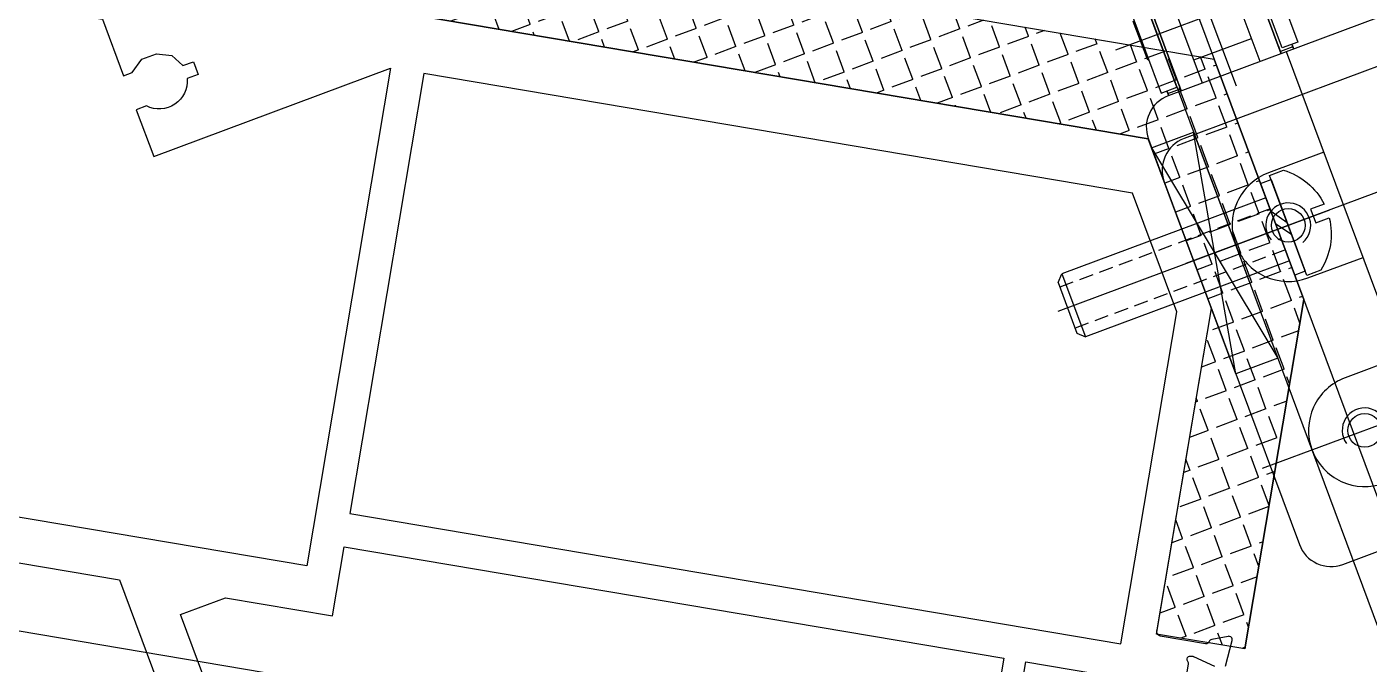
# Model space of a CAD drawing. Extents: x 12199666 to 24617114, y 1197707 to 2548648.
# Drawn here: x 12326968.6 to 12327088.3, y 1255598.9 to 1255655.6 of the extents above; entities that cross this region are included whole.
import ezdxf

# ---------------------------------------------------------------- set-up
doc = ezdxf.new("R2010")
doc.units = 0
doc.header["$LTSCALE"] = 10
doc.header["$MEASUREMENT"] = 0
for name, pattern in [('TX-PLAN-T1-F11$0$ACAD_ISO04W100', [30, 24, -3, 0, -3]), ('TX-PLAN-T1-F11$0$CENTER', [2, 1.25, -0.25, 0.25, -0.25]), ('TX-PLAN-T1-F11$0$CENTER2', [1.125, 0.75, -0.125, 0.125, -0.125]), ('TX-PLAN-T1-F11$0$HIDDEN', [0.375, 0.25, -0.125])]:
    doc.linetypes.add(name, pattern=pattern)
doc.layers.add('TX-PLAN-T1-F11$0$_EDO-ALUMINIUM-SECTION', color=90, linetype='Continuous', lineweight=30)
for name, color, linetype in [('TX-PLAN-T1-F11$0$F-Alum', 4, 'Continuous'), ('TX-PLAN-T1-F11$0$F-center', 6, 'TX-PLAN-T1-F11$0$ACAD_ISO04W100'), ('TX-PLAN-T1-F11$0$F-Misc', 1, 'Continuous'), ('TX-PLAN-T1-F11$0$F_MISC', 8, 'Continuous'), ('TX-PLAN-T1-F11$0$Hatch', 8, 'Continuous'), ('TX-PLAN-T1-F11$0$中心线', 1, 'TX-PLAN-T1-F11$0$CENTER2'), ('TX-PLAN-T1-F11$0$虚线', 8, 'TX-PLAN-T1-F11$0$HIDDEN'), ('TX-PLAN-T1-F11$0$螺栓钉类', 241, 'Continuous')]:
    doc.layers.add(name, color=color, linetype=linetype)

# ---------------------------------------------------------------- blocks, each defined once
blk = doc.blocks.new('*U194')
at = {"layer": 'TX-PLAN-T1-F11$0$中心线', "color": 1, "linetype": 'TX-PLAN-T1-F11$0$CENTER', "ltscale": 2.357948}
blk.add_line((0, 20.9), (0, -4.96), dxfattribs=at)
at = {"layer": 'TX-PLAN-T1-F11$0$虚线', "linetype": 'TX-PLAN-T1-F11$0$HIDDEN', "ltscale": 0.5}
for p, q in [((-1.95, 0), (-1.95, 20)), ((1.95, 0), (1.95, 20))]:
    blk.add_line(p, q, dxfattribs=at)
at = {"layer": 'TX-PLAN-T1-F11$0$螺栓钉类', "color": 241, "linetype": 'Continuous'}
for p, q in [((-2.41, 20), (-3, 19.41)), ((3, 19.41), (-3, 19.41)), ((-3, 0), (-3, 19.41)), ((2.41, 20), (-2.41, 20)), ((2.41, 20), (3, 19.41)), ((3, 0), (3, 19.41)), ((-0.91, -1), (0.53, 0)), ((0.24, -1), (1.69, 0))]:
    blk.add_line(p, q, dxfattribs=at)
blk.add_lwpolyline([(4.35, 0), (4.35, -1), (-4.35, -1), (-4.35, 0)], close=True, dxfattribs=at)
blk.add_lwpolyline([(-4.75, -1), (4.75, -1), (4.75, -2.32, -0.207256), (0.66, -4.66), (0.66, -3.38), (-0.66, -3.38), (-0.66, -4.66, -0.207256), (-4.75, -2.32)], format="xyb", close=True, dxfattribs=at)
blk = doc.blocks.new('*U180')
at = {"layer": 'TX-PLAN-T1-F11$0$F-Misc'}
blk.add_lwpolyline([(0, -4), (0, 0), (-21.5, 0), (-21.5, -4)], close=True, dxfattribs=at)
for points in [[(0, -4), (-21.5, 0)], [(-21.5, -4), (0, 0)]]:
    blk.add_lwpolyline(points, dxfattribs=at)
blk = doc.blocks.new('TX-PLAN-T1-F11$0$A$C61A55DDB')
at = {"layer": 'TX-PLAN-T1-F11$0$F-center'}
for p, q in [((10.5, 11.25), (10.5, 30.75)), ((30, 11.25), (30, 30.75)), ((50.01, 12.34), (50.01, 29.99)), ((61.01, 11.25), (61.01, 30.75)), ((43.24, 21), (77.3, 21))]:
    blk.add_line(p, q, dxfattribs=at)
at = {"layer": 'TX-PLAN-T1-F11$0$F-Misc'}
for p, q in [((37.5, 30), (3, 30)), ((41.55, 30), (37.5, 30)), ((48.16, 27.6), (51.86, 27.6)), ((48.16, 27.5), (48.16, 27.6)), ((51.86, 27.6), (51.86, 27.5)), ((0, 27), (0, 3)), ((40.5, 3), (40.5, 27)), ((44.55, 3), (44.55, 27)), ((44.55, 26.95), (45.01, 26.95)), ((45.01, 26.95), (44.55, 26.95)), ((44.76, 26.95), (44.76, 25.75)), ((54.01, 25.75), (44.55, 25.75)), ((44.55, 25.75), (54.01, 25.75)), ((45.26, 25.75), (44.55, 25.75)), ((54.01, 26), (54.01, 16)), ((44.55, 23.75), (54.01, 23.75)), ((46.76, 23.75), (46.76, 18.25)), ((53.26, 23.75), (53.26, 18.25)), ((44.55, 18.25), (54.01, 18.25)), ((0, 15.75), (44.55, 15.75)), ((54.01, 16.25), (44.55, 16.25)), ((44.55, 16.25), (54.01, 16.25)), ((45.26, 16.25), (44.55, 16.25)), ((44.76, 15.05), (44.76, 16.25)), ((44.55, 15.05), (45.01, 15.05)), ((45.01, 15.05), (44.55, 15.05)), ((48.16, 14.5), (48.16, 14.4)), ((48.16, 14.4), (51.86, 14.4)), ((51.86, 14.4), (51.86, 14.5)), ((7.5, 11), (7.5, 3.83)), ((7.5, 11), (33, 11)), ((9.5, 11), (9.5, 0)), ((31, 11), (31, 0)), ((33, 11), (33, 3.83)), ((9.5, 2), (31, 2)), ((31, 0), (31, 2)), ((3, 0), (37.5, 0)), ((37.5, 0), (41.55, 0))]:
    blk.add_line(p, q, dxfattribs=at)
for points in [[(61.01, 16), (57.01, 14.5), (45.01, 14.5), (45.01, 16), (61.01, 16, 1), (61.01, 26), (57.01, 27.5), (45.01, 27.5), (45.01, 26), (61.01, 26)], [(15.5, 15.75), (15.5, 21, 0.414214), (10.5, 26, 0.414214), (5.5, 21), (5.5, 15.75)], [(35, 15.75), (35, 21, 0.414214), (30, 26, 0.414214), (25, 21), (25, 15.75)]]:
    blk.add_lwpolyline(points, format="xyb", dxfattribs=at)
for centre, radius in [((61.01, 21), 2.6), ((10.5, 21), 1.5), ((30, 21), 1.5)]:
    blk.add_circle(centre, radius, dxfattribs=at)
for centre, radius, start, end in [((3, 27), 3, 90, 180), ((37.5, 27), 3, 0, 90), ((41.55, 27), 3, 0, 90), ((10.5, 21), 2, 195, 105), ((30, 21), 2, 200, 110), ((10.5, 3.83), 3, 180, 250.5288), ((30, 3.83), 3, 289.4712, 0), ((3, 3), 3, 180, 270), ((37.5, 3), 3, 270, 0), ((41.55, 3), 3, 270, 0)]:
    blk.add_arc(centre, radius, start, end, dxfattribs=at)
blk = doc.blocks.new('TX-PLAN-T1-F11$0$A$C31F16DB5')
at = {"layer": 'TX-PLAN-T1-F11$0$F_MISC', "extrusion": (-1.94446e-08, -8.4985e-09, 1), "rotation": 30.01599981706476}
blk.add_blockref('TX-PLAN-T1-F11$0$A$C61A55DDB', (-271.4, 253.31, 0), dxfattribs=at)
blk = doc.blocks.new('TX-PLAN-T1-F11$0$TY001')
at = {"layer": 'TX-PLAN-T1-F11$0$Hatch'}
h = blk.add_hatch(dxfattribs=at)
h.set_pattern_fill('ANGLE', color=256, scale=10, angle=30.016)
h.set_pattern_definition([(30.016, (7246.2216, 83575.3152), (-1.37566501, 2.381185795), [2, -0.75]), (120.016, (7246.2216, 83575.3152), (-2.381185795, -1.37566501), [2, -0.75])])
h.paths.add_polyline_path([(60, 120.98), (68, 120.98), (68, 47.58), (48.19, 36.14), (16.62, 36.14), (16.62, 44.14), (46.05, 44.14), (60, 52.2)])
at = {"layer": 'TX-PLAN-T1-F11$0$F-Alum', "flags": 128}
for points in [[(8.1, 40.88), (14.45, 40.88, 0.213422), (14.68, 40.98, -0.213422), (14.9, 41.08, -0.414214), (15.2, 40.78), (15.2, 40.62, -0.065543), (15.19, 40.54), (14.66, 38.56, -0.267949)], [(14.81, 37.59), (17.17, 37.38, 0.02182), (17.2, 37.38, 0.414214), (17.5, 37.68, 0.087489), (17.48, 37.79), (16.97, 39.2, 0.263725), (16.74, 39.39, -0.359508), (16.5, 39.68), (16.5, 43.79, -0.435799), (17, 44.14), (46.05, 44.14), (60, 52.2), (60, 255.97)], [(6, 289.81), (6, 136.09), (-32.85, 113.65, 0.414214)]]:
    blk.add_lwpolyline(points, format="xyb", dxfattribs=at)
for points in [[(-28.43, 111.58), (3.86, 130.24), (6, 126.53), (6, 116.85), (12.24, 116.85), (12.24, 57.2), (6.02, 57.2)], [(8.33, 55.2), (12.24, 55.2), (12.24, 44.88)]]:
    blk.add_lwpolyline(points, dxfattribs=at)
at = {"layer": 'TX-PLAN-T1-F11$0$F-Alum'}
blk.add_lwpolyline([(55, 217.76), (55, 145.9), (50.36, 143.22), (50.77, 142.52), (52.07, 141.87), (52.78, 140.65), (52.86, 139.29), (52.12, 138.16), (52.62, 137.28), (51.57, 136.67), (51.04, 137.59, -0.588182), (48.04, 140.76), (47.56, 141.6), (43.7, 139.37), (54.98, 119.85), (10, 119.85), (10, 300.48)], format="xyb", dxfattribs=at)
blk.add_lwpolyline([(55, 116.85), (15.24, 116.85), (15.24, 47.14), (45.24, 47.14), (55, 52.78)], close=True, dxfattribs=at)
at = {"layer": 'TX-PLAN-T1-F11$0$F-Alum', "flags": 128}
blk.add_lwpolyline([(70.6, 53.7), (20.37, 24.69), (53.01, -31.8), (56.47, -29.8), (25.84, 23.22), (72.6, 50.24)], close=True, dxfattribs=at)
at = {"layer": 'TX-PLAN-T1-F11$0$F-center'}
blk.add_line((0, -30.81), (0, 345.67), dxfattribs=at)
at = {"layer": 'TX-PLAN-T1-F11$0$Hatch'}
blk.add_line((60, 120.98), (60, 52.2), dxfattribs=at)
for points in [[(60, 120.98), (68, 120.98), (68, 47.58), (48.19, 36.14), (16.62, 36.14), (16.62, 44.14), (46.05, 44.14), (60, 52.2), (60, 120.98)], [(16.62, 36.14), (48.19, 36.14), (68, 47.58)]]:
    blk.add_lwpolyline(points, dxfattribs=at)
blk.add_blockref('TX-PLAN-T1-F11$0$A$C31F16DB5', (310.41, -247.89))
at = {"layer": 'TX-PLAN-T1-F11$0$F_MISC', "rotation": 30.01599997489868}
blk.add_blockref('*U194', (53.98, 39.48), dxfattribs=at)
at = {"layer": 'TX-PLAN-T1-F11$0$F_MISC', "xscale": -1, "rotation": 210.0159999543231}
blk.add_blockref('*U180', (61.28, 48.32), dxfattribs=at)
blk = doc.blocks.new('*U193')
at = {"layer": 'TX-PLAN-T1-F11$0$F-center'}
blk.add_line((1500, -30.81), (1500, 345.67), dxfattribs=at)
blk = doc.blocks.new('TX-PLAN-T1-F11$0$A$C21521A5F')
at = {"rotation": 90}
for name, p in [('TX-PLAN-T1-F11$0$TY001', (388.72, 260.22, 0)), ('*U193', (388.72, -1239.78, 0))]:
    blk.add_blockref(name, p, dxfattribs=at)
blk = doc.blocks.new('TX-PLAN-T1-F11$0$标准层幕墙0118')
at = {"color": 3}
blk.add_blockref('TX-PLAN-T1-F11$0$A$C21521A5F', (32561.28, 9139.78, 0), dxfattribs=at)
blk = doc.blocks.new('TX-PLAN-T1-F11')
at = {"layer": 'TX-PLAN-T1-F11$0$_EDO-ALUMINIUM-SECTION', "rotation": 350.4236156863823}
blk.add_blockref('TX-PLAN-T1-F11$0$标准层幕墙0118', (12293055.45, 1251790.44), dxfattribs=at)

msp = doc.modelspace()

# ---------------------------------------------------------------- block references
msp.add_blockref('TX-PLAN-T1-F11', (0, 0))

doc.saveas('drawing.dxf')
